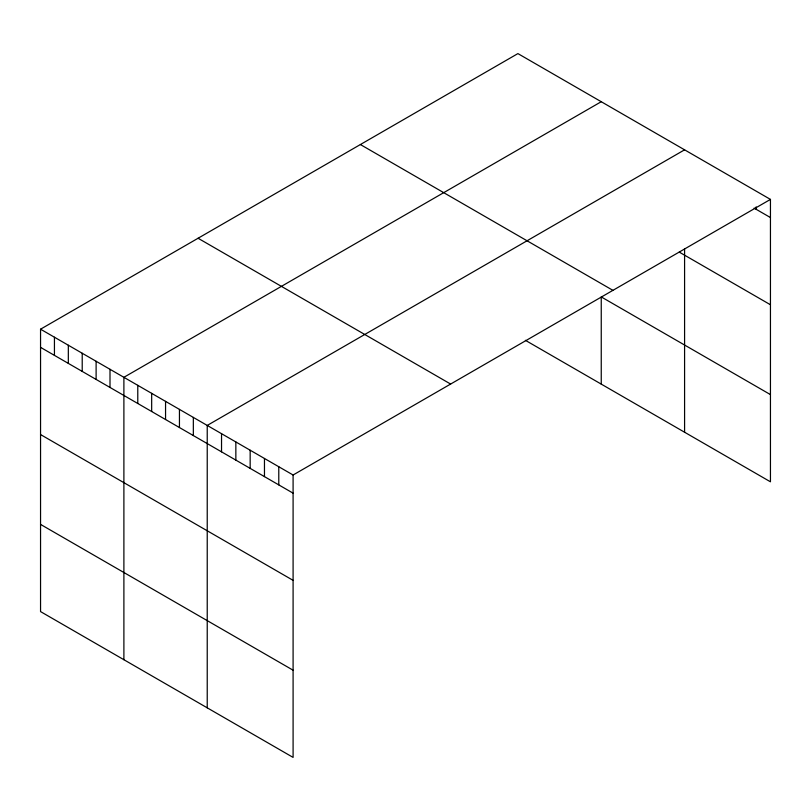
<?xml version="1.0" encoding="UTF-8"?>
<svg xmlns="http://www.w3.org/2000/svg" width="811" height="811" viewBox="0 0 811 811"><rect width="100%" height="100%" fill="white"/><g stroke="black" fill="none" stroke-linecap="round" stroke-linejoin="round"><path stroke-width="1.22" d="M770.45 199.405L293.095 475.003L293.095 757.403L40.55 611.595L40.55 329.195L517.905 53.597L770.45 199.405L770.45 481.805L525.386 340.316M601.245 101.71L123.89 377.308L123.89 659.718M684.585 149.822L207.231 425.43L207.231 707.831M754.098 208.113L770.45 217.551M679.243 252.099L770.45 304.754M360.378 144.54L612.923 290.348M770.45 394.602L601.245 296.917L601.245 384.12M198.077 238.252L450.622 384.049M40.55 329.195L293.095 475.003M40.55 347.351L293.095 493.159M40.55 434.554L293.095 580.352M40.55 524.393L293.095 670.2M756.136 206.876L756.136 209.289M684.585 248.957L684.585 432.233M278.781 466.741L278.781 484.887M264.467 458.479L264.467 476.625M250.163 450.217L250.163 468.363M235.849 441.954L235.849 460.101M221.535 433.692L221.535 451.839M193.342 417.412L193.342 435.558M179.444 409.393L179.444 427.539M165.556 401.364L165.556 419.52M151.667 393.345L151.667 411.501M137.779 385.326L137.779 403.483M110.002 369.289L110.002 387.445M96.114 361.27L96.114 379.426M82.215 353.251L82.215 371.408M68.327 345.233L68.327 363.389M54.438 337.214L54.438 355.37"/></g></svg>
